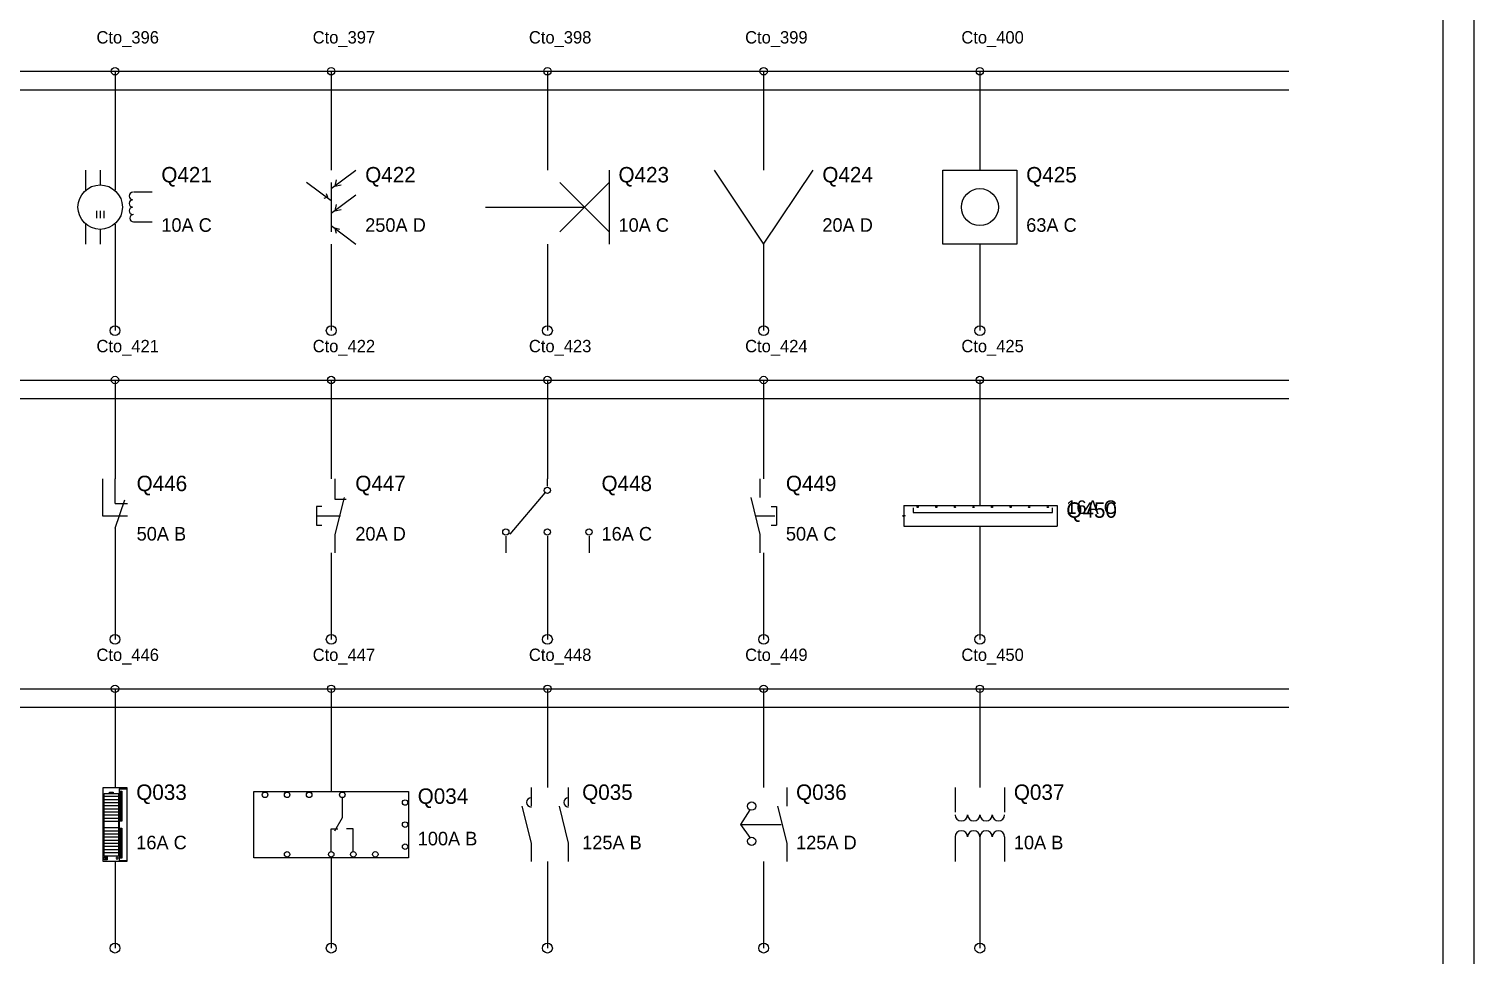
# Model space of a CAD drawing. Header units: metres. Extents: x 2 to 99, y 2 to 133.
# Drawn here: x 75.61 to 99, y 34.69 to 49.69 of the extents above; entities that cross this region are included whole.
import ezdxf

# ---------------------------------------------------------------- set-up
doc = ezdxf.new("R2010")
doc.units = ezdxf.units.M
for name, color, linetype in [('BARRAS_BUSBAR', 7, 'Continuous'), ('COMPONENTES', 7, 'Continuous'), ('FORMATO_LAMINA', 7, 'Continuous'), ('LINEAS_FUERZA', 7, 'Continuous'), ('TEXTOS_CIRCUITO', 7, 'Continuous')]:
    doc.layers.add(name, color=color, linetype=linetype)

msp = doc.modelspace()

# ---------------------------------------------------------------- linework, layer by layer
at = {"layer": 'BARRAS_BUSBAR'}
for p, q in [((5, 49), (96, 49)), ((5, 48.7), (96, 48.7)), ((5, 44), (96, 44)), ((5, 43.7), (96, 43.7)), ((5, 39), (96, 39)), ((5, 38.7), (96, 38.7))]:
    msp.add_line(p, q, dxfattribs=at)
at = {"layer": 'COMPONENTES'}
for p, q in [((76.52, 47.4), (76.52, 47.076)), ((76.76, 47.4), (76.76, 47.16)), ((77, 47.4), (77, 47.076)), ((80.5, 47.1), (80.9, 47.4)), ((85, 47.4), (85, 46.2)), ((86.7, 47.4), (87.5, 46.2)), ((87.5, 46.2), (88.3, 47.4)), ((77.6, 47.04), (77.3, 47.04)), ((80.5, 46.9), (80.1, 47.2)), ((80.5, 47.2), (80.5, 46.4)), ((85, 47.2), (84.2, 46.4)), ((84.2, 47.2), (85, 46.4)), ((80.5, 46.7), (80.9, 47)), ((83, 46.8), (84.6, 46.8)), ((76.7, 46.74), (76.7, 46.62)), ((76.76, 46.74), (76.76, 46.62)), ((76.82, 46.74), (76.82, 46.62)), ((77.3, 46.56), (77.6, 46.56)), ((76.52, 46.524), (76.52, 46.2)), ((76.76, 46.44), (76.76, 46.2)), ((77, 46.524), (77, 46.2)), ((80.5, 46.5), (80.9, 46.2)), ((76.8, 42.4), (76.8, 41.8)), ((77, 42), (77, 42.4)), ((80.56, 42.4), (80.56, 42.07)), ((84, 42.279), (84, 42.4)), ((87.44, 42.4), (87.44, 42.1)), ((83.96, 42.171), (83.393, 41.503)), ((77, 41.6), (77.16, 42.06)), ((77, 42), (77.2, 42)), ((80.56, 42.07), (80.74, 42.07)), ((87.62, 41.95), (87.71, 41.95)), ((87.71, 41.95), (87.71, 41.65)), ((89.769, 41.969), (92.25, 41.969)), ((76.8, 41.8), (77.2, 41.8)), ((80.26, 41.8), (80.65, 41.8)), ((87.38, 41.8), (87.68, 41.8)), ((87.62, 41.65), (87.71, 41.65)), ((77, 41.6), (77, 41.2)), ((83.326, 41.47), (83.326, 41.2)), ((84, 41.47), (84, 41.2)), ((84.674, 41.47), (84.674, 41.2)), ((89.769, 41.631), (92.25, 41.631)), ((77.058, 37.253), (76.822, 37.253)), ((77.058, 37.203), (76.822, 37.203)), ((77.07, 37.381), (77.194, 37.381)), ((77.07, 37.381), (77.07, 36.217)), ((77.11, 37.314), (77.081, 37.314)), ((77.11, 37.293), (77.081, 37.293)), ((77.11, 37.264), (77.081, 37.264)), ((77.11, 37.242), (77.081, 37.242)), ((77.11, 37.213), (77.081, 37.213)), ((83.738, 37.4), (83.738, 37.1)), ((84.338, 37.4), (84.338, 37.1)), ((87.875, 37.4), (87.875, 37.1)), ((90.6, 37.4), (90.6, 37)), ((91.4, 37.4), (91.4, 37)), ((77.058, 37.152), (76.822, 37.152)), ((77.058, 37.102), (76.822, 37.102)), ((77.058, 37.052), (76.822, 37.052)), ((77.058, 37.001), (76.822, 37.001)), ((77.11, 37.191), (77.081, 37.191)), ((77.11, 37.162), (77.081, 37.162)), ((77.11, 37.141), (77.081, 37.141)), ((77.11, 37.112), (77.081, 37.112)), ((77.11, 37.09), (77.081, 37.09)), ((77.11, 37.061), (77.081, 37.061)), ((77.11, 37.039), (77.081, 37.039)), ((77.11, 37.01), (77.081, 37.01)), ((77.11, 36.989), (77.081, 36.989)), ((77.058, 36.951), (76.822, 36.951)), ((77.058, 36.901), (76.822, 36.901)), ((77.058, 36.85), (76.822, 36.85)), ((77.058, 36.746), (76.822, 36.746)), ((77.11, 36.96), (77.081, 36.96)), ((77.11, 36.938), (77.081, 36.938)), ((77.11, 36.909), (77.081, 36.909)), ((77.11, 36.887), (77.081, 36.887)), ((87.125, 36.8), (87.785, 36.8)), ((77.058, 36.695), (76.822, 36.695)), ((77.058, 36.645), (76.822, 36.645)), ((77.058, 36.595), (76.822, 36.595)), ((77.058, 36.545), (76.822, 36.545)), ((77.058, 36.494), (76.822, 36.494)), ((77.11, 36.711), (77.081, 36.711)), ((77.11, 36.689), (77.081, 36.689)), ((77.11, 36.66), (77.081, 36.66)), ((77.11, 36.639), (77.081, 36.639)), ((77.11, 36.61), (77.081, 36.61)), ((77.11, 36.588), (77.081, 36.588)), ((77.11, 36.559), (77.081, 36.559)), ((77.11, 36.537), (77.081, 36.537)), ((77.11, 36.508), (77.081, 36.508)), ((90.6, 36.6), (90.6, 36.2)), ((91, 36.6), (91, 36.2)), ((91.4, 36.6), (91.4, 36.2)), ((77.058, 36.444), (76.822, 36.444)), ((77.058, 36.394), (76.822, 36.394)), ((77.058, 36.343), (76.822, 36.343)), ((77.035, 36.231), (77.035, 36.277)), ((77.11, 36.486), (77.081, 36.486)), ((77.11, 36.458), (77.081, 36.458)), ((77.11, 36.436), (77.081, 36.436)), ((77.11, 36.407), (77.081, 36.407)), ((77.11, 36.385), (77.081, 36.385)), ((77.11, 36.356), (77.081, 36.356)), ((77.11, 36.335), (77.081, 36.335)), ((77.11, 36.306), (77.081, 36.306)), ((77.11, 36.284), (77.081, 36.284)), ((77.058, 36.254), (77.012, 36.254)), ((77.07, 36.217), (77.194, 36.217))]:
    msp.add_line(p, q, dxfattribs=at)
for points in [[(90.4, 47.4), (91.6, 47.4), (91.6, 46.2), (90.4, 46.2)], [(76.806, 37.4), (77.194, 37.4), (77.194, 36.2), (76.806, 36.2)], [(76.822, 37.303), (77.058, 37.303), (77.058, 36.29), (76.822, 36.29)], [(76.913, 37.323), (76.971, 37.323), (76.971, 37.303), (76.913, 37.303)], [(77.081, 37.343), (77.11, 37.343), (77.11, 36.858), (77.081, 36.858)], [(79.25, 37.336), (81.75, 37.336), (81.75, 36.264), (79.25, 36.264)], [(77.081, 36.74), (77.11, 36.74), (77.11, 36.255), (77.081, 36.255)], [(76.826, 36.277), (76.872, 36.277), (76.872, 36.231), (76.826, 36.231)]]:
    msp.add_lwpolyline(points, close=True, dxfattribs=at)
for points in [[(80.58, 47.24), (80.56, 47.14), (80.66, 47.16)], [(80.42, 47.02), (80.44, 46.96), (80.38, 46.94)], [(80.58, 46.84), (80.56, 46.74), (80.66, 46.76)], [(80.64, 46.44), (80.56, 46.46), (80.58, 46.38)], [(80.35, 41.95), (80.26, 41.95), (80.26, 41.65), (80.35, 41.65)], [(80.71, 42.1), (80.56, 41.5), (80.56, 41.2)], [(87.29, 42.1), (87.44, 41.5), (87.44, 41.2)], [(89.769, 41.969), (89.769, 41.811), (89.788, 41.8), (89.75, 41.8), (89.769, 41.789), (89.769, 41.631)], [(89.919, 41.932), (89.919, 41.856), (92.175, 41.856), (92.175, 41.932)], [(92.25, 41.969), (92.25, 41.631)], [(80.679, 37.246), (80.679, 36.907), (80.554, 36.693)], [(83.588, 37.1), (83.738, 36.5), (83.738, 36.2)], [(84.188, 37.1), (84.338, 36.5), (84.338, 36.2)], [(87.275, 37.04), (87.125, 36.8), (87.275, 36.59)], [(87.725, 37.1), (87.875, 36.5), (87.875, 36.2)], [(80.5, 36.354), (80.5, 36.729), (80.607, 36.729)], [(80.857, 36.371), (80.857, 36.729), (80.75, 36.729)]]:
    msp.add_lwpolyline(points, dxfattribs=at)
for centre, radius in [((76.76, 46.8), 0.36), ((91, 46.8), 0.3), ((84, 42.212), 0.0506), ((89.994, 41.943), 0.0094), ((90.295, 41.943), 0.0094), ((90.596, 41.943), 0.0094), ((90.897, 41.943), 0.0094), ((91.197, 41.943), 0.0094), ((91.498, 41.943), 0.0094), ((91.799, 41.943), 0.0094), ((92.1, 41.943), 0.0094), ((83.326, 41.537), 0.0506), ((84, 41.537), 0.0506), ((84.674, 41.537), 0.0506), ((77.096, 37.329), 0.00676), ((77.096, 37.278), 0.00676), ((77.096, 37.227), 0.00676), ((79.429, 37.282), 0.0446), ((79.786, 37.282), 0.0446), ((80.143, 37.282), 0.0446), ((80.679, 37.282), 0.0446), ((81.696, 37.157), 0.0446), ((77.096, 37.177), 0.00676), ((77.096, 37.126), 0.00676), ((77.096, 37.075), 0.00676), ((77.096, 37.025), 0.00676), ((77.096, 36.974), 0.00676), ((87.305, 37.1), 0.067), ((77.096, 36.923), 0.00676), ((77.096, 36.873), 0.00676), ((77.096, 36.725), 0.00676), ((81.696, 36.8), 0.0446), ((77.096, 36.675), 0.00676), ((77.096, 36.624), 0.00676), ((77.096, 36.573), 0.00676), ((77.096, 36.523), 0.00676), ((87.305, 36.53), 0.067), ((76.849, 36.254), 0.00774), ((77.096, 36.472), 0.00676), ((77.096, 36.421), 0.00676), ((77.096, 36.371), 0.00676), ((77.096, 36.32), 0.00676), ((77.096, 36.269), 0.00676), ((79.786, 36.318), 0.0446), ((80.5, 36.318), 0.0446), ((80.857, 36.318), 0.0446), ((81.214, 36.318), 0.0446), ((81.696, 36.443), 0.0446)]:
    msp.add_circle(centre, radius, dxfattribs=at)
for centre, radius, start, end in [((77.288, 46.98), 0.06, 90, 270), ((77.288, 46.86), 0.06, 90, 270), ((77.288, 46.74), 0.06, 90, 270), ((77.3, 46.62), 0.06, 90, 270), ((83.738, 37.16), 0.075, 90, 270), ((84.338, 37.16), 0.075, 90, 270), ((90.7, 36.96), 0.1, 180, 360), ((90.9, 36.96), 0.1, 180, 360), ((91.1, 36.96), 0.1, 180, 360), ((91.3, 36.96), 0.1, 180, 360), ((90.7, 36.6), 0.1, 0, 180), ((90.9, 36.6), 0.1, 0, 180), ((91.1, 36.6), 0.1, 0, 180), ((91.3, 36.6), 0.1, 0, 180)]:
    msp.add_arc(centre, radius, start, end, dxfattribs=at)
at = {"layer": 'FORMATO_LAMINA'}
for points in [[(2, 2), (99, 2), (99, 133), (2, 133)], [(2.5, 2.5), (98.5, 2.5), (98.5, 132.5), (2.5, 132.5)]]:
    msp.add_lwpolyline(points, close=True, dxfattribs=at)
at = {"layer": 'LINEAS_FUERZA'}
for p, q in [((77, 49), (77, 47.4)), ((80.5, 49), (80.5, 47.4)), ((84, 49), (84, 47.4)), ((87.5, 49), (87.5, 47.4)), ((91, 49), (91, 47.4)), ((77, 46.2), (77, 44.8)), ((80.5, 46.2), (80.5, 44.8)), ((84, 46.2), (84, 44.8)), ((87.5, 46.2), (87.5, 44.8)), ((91, 46.2), (91, 44.8)), ((77, 44), (77, 42.4)), ((80.5, 44), (80.5, 42.4)), ((84, 44), (84, 42.4)), ((87.5, 44), (87.5, 42.4)), ((91, 44), (91, 41.969)), ((91, 41.631), (91, 39.8)), ((77, 41.2), (77, 39.8)), ((80.5, 41.2), (80.5, 39.8)), ((84, 41.2), (84, 39.8)), ((87.5, 41.2), (87.5, 39.8)), ((77, 39), (77, 37.4)), ((80.5, 39), (80.5, 37.336)), ((84, 39), (84, 37.4)), ((87.5, 39), (87.5, 37.4)), ((91, 39), (91, 37.4)), ((80.5, 36.264), (80.5, 34.8)), ((77, 36.2), (77, 34.8)), ((84, 36.2), (84, 34.8)), ((87.5, 36.2), (87.5, 34.8)), ((91, 36.2), (91, 34.8))]:
    msp.add_line(p, q, dxfattribs=at)
for centre, radius in [((77, 49), 0.06), ((80.5, 49), 0.06), ((84, 49), 0.06), ((87.5, 49), 0.06), ((91, 49), 0.06), ((77, 44.8), 0.08), ((80.5, 44.8), 0.08), ((84, 44.8), 0.08), ((87.5, 44.8), 0.08), ((91, 44.8), 0.08), ((77, 44), 0.06), ((80.5, 44), 0.06), ((84, 44), 0.06), ((87.5, 44), 0.06), ((91, 44), 0.06), ((77, 39.8), 0.08), ((80.5, 39.8), 0.08), ((84, 39.8), 0.08), ((87.5, 39.8), 0.08), ((91, 39.8), 0.08), ((77, 39), 0.06), ((80.5, 39), 0.06), ((84, 39), 0.06), ((87.5, 39), 0.06), ((91, 39), 0.06), ((77, 34.8), 0.08), ((80.5, 34.8), 0.08), ((84, 34.8), 0.08), ((87.5, 34.8), 0.08), ((91, 34.8), 0.08)]:
    msp.add_circle(centre, radius, dxfattribs=at)

# ---------------------------------------------------------------- texts
at = {"layer": 'TEXTOS_CIRCUITO'}
for s, height, p in [('Cto_396', 0.2, (76.7, 49.45)), ('Cto_397', 0.2, (80.2, 49.45)), ('Cto_398', 0.2, (83.7, 49.45)), ('Cto_399', 0.2, (87.2, 49.45)), ('Cto_400', 0.2, (90.7, 49.45)), ('Q421', 0.25, (77.75, 47.2)), ('Q422', 0.25, (81.05, 47.2)), ('Q423', 0.25, (85.15, 47.2)), ('Q424', 0.25, (88.45, 47.2)), ('Q425', 0.25, (91.75, 47.2)), ('10A C', 0.22, (77.75, 46.4)), ('250A D', 0.22, (81.05, 46.4)), ('10A C', 0.22, (85.15, 46.4)), ('20A D', 0.22, (88.45, 46.4)), ('63A C', 0.22, (91.75, 46.4)), ('Cto_421', 0.2, (76.7, 44.45)), ('Cto_422', 0.2, (80.2, 44.45)), ('Cto_423', 0.2, (83.7, 44.45)), ('Cto_424', 0.2, (87.2, 44.45)), ('Cto_425', 0.2, (90.7, 44.45)), ('Q446', 0.25, (77.35, 42.2)), ('Q447', 0.25, (80.89, 42.2)), ('Q448', 0.25, (84.875, 42.2)), ('Q449', 0.25, (87.86, 42.2)), ('Q450', 0.25, (92.4, 41.769)), ('16A C', 0.22, (92.4, 41.831)), ('50A B', 0.22, (77.35, 41.4)), ('20A D', 0.22, (80.89, 41.4)), ('16A C', 0.22, (84.875, 41.4)), ('50A C', 0.22, (87.86, 41.4)), ('Cto_446', 0.2, (76.7, 39.45)), ('Cto_447', 0.2, (80.2, 39.45)), ('Cto_448', 0.2, (83.7, 39.45)), ('Cto_449', 0.2, (87.2, 39.45)), ('Cto_450', 0.2, (90.7, 39.45)), ('Q033', 0.25, (77.344, 37.2)), ('Q035', 0.25, (84.562, 37.2)), ('Q036', 0.25, (88.025, 37.2)), ('Q037', 0.25, (91.55, 37.2)), ('Q034', 0.25, (81.9, 37.136)), ('16A C', 0.22, (77.344, 36.4)), ('100A B', 0.22, (81.9, 36.464)), ('125A B', 0.22, (84.562, 36.4)), ('125A D', 0.22, (88.025, 36.4)), ('10A B', 0.22, (91.55, 36.4))]:
    msp.add_text(s, height=height, dxfattribs=at).set_placement(p)

doc.saveas('drawing.dxf')
